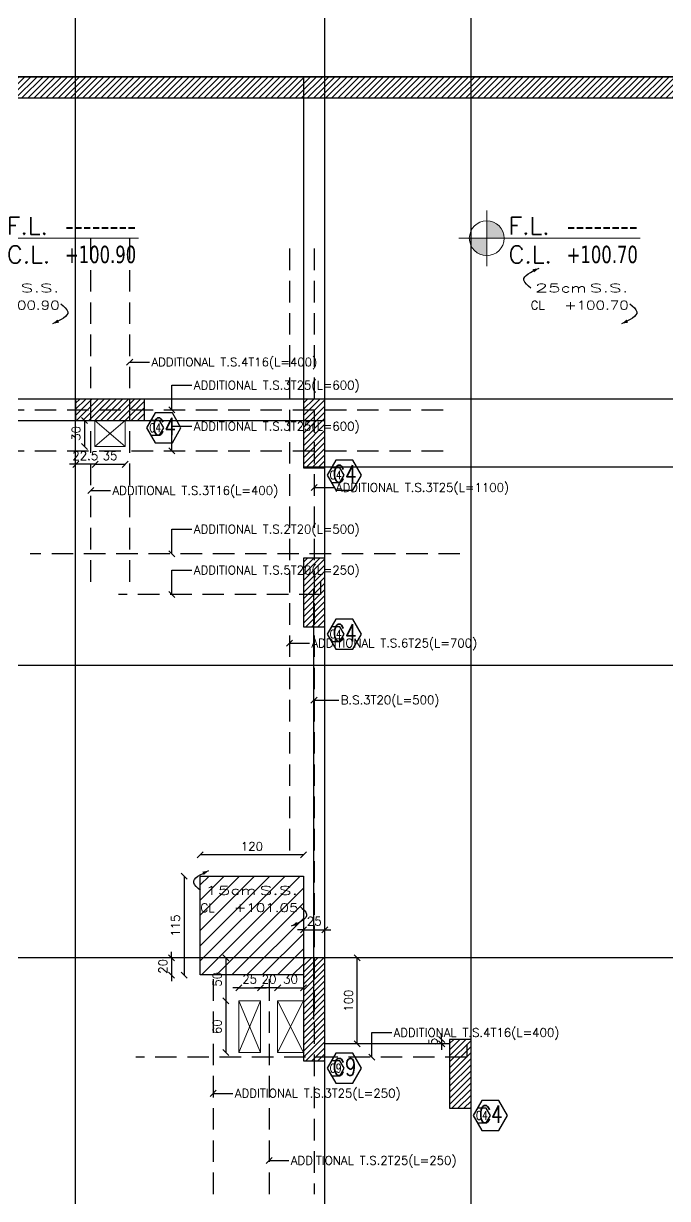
# Model space of a CAD drawing. Header units: inches. Extents: x -48 to 777, y -156 to 510.
# Drawn here: x 392.92 to 400.41, y 244.76 to 258.43 of the extents above; entities that cross this region are included whole.
import ezdxf
from ezdxf.enums import TextEntityAlignment as Align

# ---------------------------------------------------------------- set-up
doc = ezdxf.new("R2010")
doc.units = ezdxf.units.IN
doc.header["$MEASUREMENT"] = 0
doc.linetypes.add('HIDDEN', pattern=[0.375, 0.25, -0.125])
doc.linetypes.add('NUHA', pattern=[1.45, 0.75, -0.25, 0.2, -0.25])
doc.layers.get('Defpoints').update_dxf_attribs({"lineweight": 5})
for name, color, linetype, lineweight in [('A-SIGNS1', 20, 'Continuous', 15), ('A-SIGNS2', 30, 'Continuous', 15), ('str-shaft', 1, 'Continuous', 5)]:
    doc.layers.add(name, color=color, linetype=linetype, lineweight=lineweight)
for name, color, linetype in [('Str-Axes', 8, 'Continuous'), ('str-col-hatch', 8, 'Continuous'), ('str-COL-TAG-100', 1, 'Continuous'), ('str-COL-TAG-50', 7, 'Continuous'), ('str-columns', 3, 'Continuous'), ('str-slab-bottom-reinf.', 1, 'Continuous'), ('str-slab-top', 1, 'Continuous'), ('str-sunken-slabs', 5, 'Continuous'), ('str-walls', 5, 'Continuous')]:
    doc.layers.add(name, color=color, linetype=linetype)
doc.styles.add('ROMAN', font='ROMANS.SHX')
doc.styles.add('ROMAND', font='verdana.ttf')
doc.styles.add('ROMANS', font='romans__.ttf', dxfattribs={"height": 0.14})
doc.dimstyles.new('structure', dxfattribs={"dimtxt": 0.1, "dimasz": 0.07, "dimexe": 0.18, "dimexo": 1, "dimgap": 0.05, "dimtad": 1, "dimdec": 1, "dimlfac": 100, "dimrnd": 0.5, "dimdsep": 46, "dimtxsty": 'ROMAN', "dimblk1": 'OBLIQUE', "dimblk2": 'OBLIQUE', "dimsah": 1, "dimcen": 0.009, "dimse1": 1, "dimse2": 1, "dimclrd": 4, "dimclre": 9, "dimclrt": 1, "dimadec": 0, "dimazin": 0, "dimtfac": 0.066667, "dimtdec": 1, "dimtix": 1, "dimtmove": 2, "dimatfit": 3, "dimldrblk": 'OBLIQUE', "dimfxl": 0.18, "dimtolj": 1, "dimarcsym": 0})

# ---------------------------------------------------------------- blocks, each defined once
blk = doc.blocks.new('GXFHGCGFCD')
at = {"layer": 'A-SIGNS1', "linetype": 'NUHA'}
h = blk.add_hatch(color=256, dxfattribs=at)
h.paths.add_polyline_path([(90.382, 61.33), (90.382, 61.17), (90.542, 61.17, 0.414214)])
h.paths.add_polyline_path([(90.382, 61.17), (90.222, 61.17, 0.414214), (90.382, 61.01)])
at = {"layer": 'A-SIGNS1'}
for p, q in [((90.382, 60.914), (90.382, 61.426)), ((90.126, 61.17), (91.79, 61.17))]:
    blk.add_line(p, q, dxfattribs=at)
blk.add_circle((90.382, 61.17), 0.16, dxfattribs=at)
blk = doc.blocks.new('DGXFHXFGDFD')
at = {"layer": 'A-SIGNS1'}
blk.add_blockref('GXFHGCGFCD', (0, 0), dxfattribs=at)
at = {"layer": 'A-SIGNS2', "linetype": 'NUHA', "style": 'ROMANS'}
for s, p in [('F.L.', (90.583, 61.203)), ('C.L.', (90.583, 60.941))]:
    blk.add_text(s, height=0.16, dxfattribs=at).set_placement(p)
at = {"layer": 'A-SIGNS2', "style": 'ROMANS', "width": 0.910135, "flags": 4}
for tag, p, p2 in [('NIV.FINI', (91.116, 61.203), (91.79, 61.203)), ('NIV.BETON', (91.116, 60.941), (91.79, 60.941))]:
    blk.add_attdef(tag, text='', height=0.16, dxfattribs=at).set_placement(p, p2, align=Align.FIT)
blk = doc.blocks.new('tags')
at = {"layer": 'str-COL-TAG-100', "color": 2}
blk.add_lwpolyline([(0.125, -0.262), (0.325, -0.262), (0.425, -0.088), (0.325, 0.085), (0.125, 0.085), (0.025, -0.088)], close=True, dxfattribs=at)
at = {"layer": 'str-COL-TAG-50', "color": 2}
blk.add_lwpolyline([(0.075, -0.175), (0.175, -0.175), (0.225, -0.088), (0.175, -0.002), (0.075, -0.002), (0.025, -0.088)], close=True, dxfattribs=at)
at = {"layer": 'str-COL-TAG-100', "color": 1, "style": 'ROMANS', "width": 0.699426}
blk.add_attdef('NUMBER', text='', height=0.2, dxfattribs=at).set_placement((0.092, -0.174), (0.368, -0.174), align=Align.FIT)
at = {"layer": 'str-COL-TAG-50', "color": 1, "style": 'ROMANS', "width": 0.697102}
blk.add_attdef('NUMBER', text='', height=0.1, dxfattribs=at).set_placement((0.056, -0.138), (0.194, -0.138), align=Align.FIT)
blk = doc.blocks.new('_Oblique')
at = {"color": 0, "linetype": 'ByBlock', "lineweight": -2}
blk.add_line((-0.5, -0.5), (0.5, 0.5), dxfattribs=at)
blk = doc.blocks.new('*D1642')
at = {"layer": 'Defpoints', "color": 0, "transparency": 16777216}
for p in [(395.677, 247.209), (395.427, 247.058), (395.677, 247.058)]:
    blk.add_point(p, dxfattribs=at)
at = {"layer": 'str-shaft', "color": 4, "lineweight": -2, "transparency": 16777216}
for p, q in [((395.427, 247.209), (395.357, 247.209)), ((395.427, 247.209), (395.677, 247.209)), ((395.677, 247.209), (395.747, 247.209))]:
    blk.add_line(p, q, dxfattribs=at)
at = {"layer": 'str-shaft', "color": 4, "lineweight": -2, "transparency": 16777216, "xscale": 0.07, "yscale": 0.07, "zscale": 0.07}
blk.add_blockref('_Oblique', (395.427, 247.209), dxfattribs=at)
at = {"layer": 'str-shaft', "color": 4, "lineweight": -2, "transparency": 16777216, "xscale": 0.07, "yscale": 0.07, "zscale": 0.07, "rotation": 180}
blk.add_blockref('_Oblique', (395.677, 247.209), dxfattribs=at)
at = {"layer": 'str-shaft', "color": 1, "transparency": 16777216, "insert": (395.552, 247.309), "char_height": 0.1, "attachment_point": 5, "style": 'ROMAN'}
blk.add_mtext('\\A1;25', dxfattribs=at)
blk = doc.blocks.new('*D1643')
at = {"layer": 'Defpoints', "color": 0, "transparency": 16777216}
for p in [(395.677, 247.209), (395.677, 247.058), (395.877, 247.058)]:
    blk.add_point(p, dxfattribs=at)
at = {"layer": 'str-shaft', "color": 4, "lineweight": -2, "transparency": 16777216}
for p, q in [((395.677, 247.209), (395.607, 247.209)), ((395.877, 247.209), (395.677, 247.209)), ((395.877, 247.209), (395.947, 247.209))]:
    blk.add_line(p, q, dxfattribs=at)
at = {"layer": 'str-shaft', "color": 4, "lineweight": -2, "transparency": 16777216, "xscale": 0.07, "yscale": 0.07, "zscale": 0.07}
for p, rotation in [((395.677, 247.209), 359.9999999999918), ((395.877, 247.209), 179.9999999999919)]:
    blk.add_blockref('_Oblique', p, dxfattribs=dict(at, rotation=rotation))
at = {"layer": 'str-shaft', "color": 1, "transparency": 16777216, "insert": (395.777, 247.309), "char_height": 0.1, "attachment_point": 5, "style": 'ROMAN'}
blk.add_mtext('\\A1;20', dxfattribs=at)
blk = doc.blocks.new('*D1644')
at = {"layer": 'Defpoints', "color": 0, "transparency": 16777216}
for p in [(396.177, 247.209), (395.877, 247.058), (396.177, 247.058)]:
    blk.add_point(p, dxfattribs=at)
at = {"layer": 'str-shaft', "color": 4, "lineweight": -2, "transparency": 16777216}
blk.add_line((395.877, 247.209), (396.177, 247.209), dxfattribs=at)
at = {"layer": 'str-shaft', "color": 4, "lineweight": -2, "transparency": 16777216, "xscale": 0.07, "yscale": 0.07, "zscale": 0.07, "rotation": 180}
blk.add_blockref('_Oblique', (395.877, 247.209), dxfattribs=at)
at = {"layer": 'str-shaft', "color": 4, "lineweight": -2, "transparency": 16777216, "xscale": 0.07, "yscale": 0.07, "zscale": 0.07}
blk.add_blockref('_Oblique', (396.177, 247.209), dxfattribs=at)
at = {"layer": 'str-shaft', "color": 1, "transparency": 16777216, "insert": (396.027, 247.309), "char_height": 0.1, "attachment_point": 5, "style": 'ROMAN'}
blk.add_mtext('\\A1;30', dxfattribs=at)
blk = doc.blocks.new('*D1645')
at = {"layer": 'Defpoints', "color": 0, "transparency": 16777216}
for p in [(395.427, 247.058), (395.273, 246.458), (395.427, 246.458)]:
    blk.add_point(p, dxfattribs=at)
at = {"layer": 'str-shaft', "color": 4, "lineweight": -2, "transparency": 16777216}
blk.add_line((395.273, 247.058), (395.273, 246.458), dxfattribs=at)
at = {"layer": 'str-shaft', "color": 4, "lineweight": -2, "transparency": 16777216, "xscale": 0.07, "yscale": 0.07, "zscale": 0.07}
for p, rotation in [((395.273, 247.058), 90), ((395.273, 246.458), 270)]:
    blk.add_blockref('_Oblique', p, dxfattribs=dict(at, rotation=rotation))
at = {"layer": 'str-shaft', "color": 1, "transparency": 16777216, "insert": (395.173, 246.758), "char_height": 0.1, "attachment_point": 5, "rotation": 90, "style": 'ROMAN'}
blk.add_mtext('\\A1;60', dxfattribs=at)
blk = doc.blocks.new('*D1654')
at = {"layer": 'Defpoints', "color": 0, "transparency": 16777216}
for p in [(395.427, 247.558), (395.273, 247.058), (395.427, 247.058)]:
    blk.add_point(p, dxfattribs=at)
at = {"layer": 'str-shaft', "color": 4, "lineweight": -2, "transparency": 16777216}
blk.add_line((395.273, 247.558), (395.273, 247.058), dxfattribs=at)
at = {"layer": 'str-shaft', "color": 4, "lineweight": -2, "transparency": 16777216, "xscale": 0.07, "yscale": 0.07, "zscale": 0.07}
for p, rotation in [((395.273, 247.558), 90), ((395.273, 247.058), 270)]:
    blk.add_blockref('_Oblique', p, dxfattribs=dict(at, rotation=rotation))
at = {"layer": 'str-shaft', "color": 1, "transparency": 16777216, "insert": (395.173, 247.308), "char_height": 0.1, "attachment_point": 5, "rotation": 90, "style": 'ROMAN'}
blk.add_mtext('\\A1;50', dxfattribs=at)
blk = doc.blocks.new('*D1713')
at = {"layer": 'Defpoints', "color": 0, "transparency": 16777216}
for p in [(396.802, 247.558), (397.627, 247.558), (397.627, 246.559)]:
    blk.add_point(p, dxfattribs=at)
at = {"layer": 'str-sunken-slabs', "color": 4, "lineweight": -2, "transparency": 16777216}
blk.add_line((396.802, 246.559), (396.802, 247.558), dxfattribs=at)
at = {"layer": 'str-sunken-slabs', "color": 4, "lineweight": -2, "transparency": 16777216, "xscale": 0.07, "yscale": 0.07, "zscale": 0.07}
for p, rotation in [((396.802, 247.558), 90), ((396.802, 246.559), 270)]:
    blk.add_blockref('_Oblique', p, dxfattribs=dict(at, rotation=rotation))
at = {"layer": 'str-sunken-slabs', "color": 1, "transparency": 16777216, "insert": (396.702, 247.059), "char_height": 0.1, "attachment_point": 5, "rotation": 90, "style": 'ROMAN'}
blk.add_mtext('\\A1;100', dxfattribs=at)
blk = doc.blocks.new('*D1714')
at = {"layer": 'Defpoints', "color": 0, "transparency": 16777216}
for p in [(397.877, 246.609), (397.785, 246.559), (397.877, 246.559)]:
    blk.add_point(p, dxfattribs=at)
at = {"layer": 'str-sunken-slabs', "color": 4, "lineweight": -2, "transparency": 16777216}
for p, q in [((397.785, 246.609), (397.785, 246.679)), ((397.785, 246.609), (397.785, 246.559)), ((397.785, 246.559), (397.785, 246.489))]:
    blk.add_line(p, q, dxfattribs=at)
at = {"layer": 'str-sunken-slabs', "color": 4, "lineweight": -2, "transparency": 16777216, "xscale": 0.07, "yscale": 0.07, "zscale": 0.07}
for p, rotation in [((397.785, 246.609), 270), ((397.785, 246.559), 90)]:
    blk.add_blockref('_Oblique', p, dxfattribs=dict(at, rotation=rotation))
at = {"layer": 'str-sunken-slabs', "color": 1, "transparency": 16777216, "insert": (397.685, 246.584), "char_height": 0.1, "attachment_point": 5, "rotation": 90, "style": 'ROMAN'}
blk.add_mtext('\\A1;5', dxfattribs=at)
blk = doc.blocks.new('*D1987')
at = {"layer": 'Defpoints', "color": 0, "transparency": 16777216}
for p in [(393.752, 253.808), (393.631, 253.508), (393.752, 253.508)]:
    blk.add_point(p, dxfattribs=at)
at = {"layer": 'str-shaft', "color": 4, "lineweight": -2, "transparency": 16777216}
blk.add_line((393.631, 253.808), (393.631, 253.508), dxfattribs=at)
at = {"layer": 'str-shaft', "color": 4, "lineweight": -2, "transparency": 16777216, "xscale": 0.07, "yscale": 0.07, "zscale": 0.07}
for p, rotation in [((393.631, 253.808), 90), ((393.631, 253.508), 270)]:
    blk.add_blockref('_Oblique', p, dxfattribs=dict(at, rotation=rotation))
at = {"layer": 'str-shaft', "color": 1, "transparency": 16777216, "insert": (393.531, 253.658), "char_height": 0.1, "attachment_point": 5, "rotation": 90, "style": 'ROMAN'}
blk.add_mtext('\\A1;30', dxfattribs=at)
blk = doc.blocks.new('*D1988')
at = {"layer": 'Defpoints', "color": 0, "transparency": 16777216}
for p in [(393.752, 253.508), (394.102, 253.508), (394.102, 253.299)]:
    blk.add_point(p, dxfattribs=at)
at = {"layer": 'str-shaft', "color": 4, "lineweight": -2, "transparency": 16777216}
blk.add_line((393.752, 253.299), (394.102, 253.299), dxfattribs=at)
at = {"layer": 'str-shaft', "color": 4, "lineweight": -2, "transparency": 16777216, "xscale": 0.07, "yscale": 0.07, "zscale": 0.07, "rotation": 180}
blk.add_blockref('_Oblique', (393.752, 253.299), dxfattribs=at)
at = {"layer": 'str-shaft', "color": 4, "lineweight": -2, "transparency": 16777216, "xscale": 0.07, "yscale": 0.07, "zscale": 0.07}
blk.add_blockref('_Oblique', (394.102, 253.299), dxfattribs=at)
at = {"layer": 'str-shaft', "color": 1, "transparency": 16777216, "insert": (393.927, 253.399), "char_height": 0.1, "attachment_point": 5, "style": 'ROMAN'}
blk.add_mtext('\\A1;35', dxfattribs=at)
blk = doc.blocks.new('*D1989')
at = {"layer": 'Defpoints', "color": 0, "transparency": 16777216}
for p in [(393.527, 253.508), (393.752, 253.508), (393.527, 253.299)]:
    blk.add_point(p, dxfattribs=at)
at = {"layer": 'str-shaft', "color": 4, "lineweight": -2, "transparency": 16777216}
for p, q in [((393.527, 253.299), (393.457, 253.299)), ((393.752, 253.299), (393.527, 253.299)), ((393.752, 253.299), (393.822, 253.299))]:
    blk.add_line(p, q, dxfattribs=at)
at = {"layer": 'str-shaft', "color": 4, "lineweight": -2, "transparency": 16777216, "xscale": 0.07, "yscale": 0.07, "zscale": 0.07}
for p, rotation in [((393.527, 253.299), 359.9999999999928), ((393.752, 253.299), 179.9999999999928)]:
    blk.add_blockref('_Oblique', p, dxfattribs=dict(at, rotation=rotation))
at = {"layer": 'str-shaft', "color": 1, "transparency": 16777216, "insert": (393.639, 253.399), "char_height": 0.1, "attachment_point": 5, "style": 'ROMAN'}
blk.add_mtext('\\A1;22.5', dxfattribs=at)
blk = doc.blocks.new('*D2056')
at = {"layer": 'Defpoints', "color": 0, "transparency": 16777216}
for p in [(394.977, 248.755), (394.977, 248.508), (396.177, 248.508)]:
    blk.add_point(p, dxfattribs=at)
at = {"layer": 'str-sunken-slabs', "color": 4, "lineweight": -2, "transparency": 16777216}
blk.add_line((396.177, 248.755), (394.977, 248.755), dxfattribs=at)
at = {"layer": 'str-sunken-slabs', "color": 4, "lineweight": -2, "transparency": 16777216, "xscale": 0.07, "yscale": 0.07, "zscale": 0.07, "rotation": 180}
blk.add_blockref('_Oblique', (394.977, 248.755), dxfattribs=at)
at = {"layer": 'str-sunken-slabs', "color": 4, "lineweight": -2, "transparency": 16777216, "xscale": 0.07, "yscale": 0.07, "zscale": 0.07}
blk.add_blockref('_Oblique', (396.177, 248.755), dxfattribs=at)
at = {"layer": 'str-sunken-slabs', "color": 1, "transparency": 16777216, "insert": (395.577, 248.855), "char_height": 0.1, "attachment_point": 5, "style": 'ROMAN'}
blk.add_mtext('\\A1;120', dxfattribs=at)
blk = doc.blocks.new('*D2057')
at = {"layer": 'Defpoints', "color": 0, "transparency": 16777216}
for p in [(394.977, 248.508), (394.788, 247.358), (394.977, 247.358)]:
    blk.add_point(p, dxfattribs=at)
at = {"layer": 'str-sunken-slabs', "color": 4, "lineweight": -2, "transparency": 16777216}
blk.add_line((394.788, 248.508), (394.788, 247.358), dxfattribs=at)
at = {"layer": 'str-sunken-slabs', "color": 4, "lineweight": -2, "transparency": 16777216, "xscale": 0.07, "yscale": 0.07, "zscale": 0.07}
for p, rotation in [((394.788, 248.508), 90), ((394.788, 247.358), 270)]:
    blk.add_blockref('_Oblique', p, dxfattribs=dict(at, rotation=rotation))
at = {"layer": 'str-sunken-slabs', "color": 1, "transparency": 16777216, "insert": (394.688, 247.933), "char_height": 0.1, "attachment_point": 5, "rotation": 90, "style": 'ROMAN'}
blk.add_mtext('\\A1;115', dxfattribs=at)
blk = doc.blocks.new('*D2058')
at = {"layer": 'Defpoints', "color": 0, "transparency": 16777216}
for p in [(394.977, 247.558), (394.642, 247.358), (394.977, 247.358)]:
    blk.add_point(p, dxfattribs=at)
at = {"layer": 'str-sunken-slabs', "color": 4, "lineweight": -2, "transparency": 16777216}
for p, q in [((394.642, 247.558), (394.642, 247.628)), ((394.642, 247.558), (394.642, 247.358)), ((394.642, 247.358), (394.642, 247.288))]:
    blk.add_line(p, q, dxfattribs=at)
at = {"layer": 'str-sunken-slabs', "color": 4, "lineweight": -2, "transparency": 16777216, "xscale": 0.07, "yscale": 0.07, "zscale": 0.07}
for p, rotation in [((394.642, 247.558), 270), ((394.642, 247.358), 90)]:
    blk.add_blockref('_Oblique', p, dxfattribs=dict(at, rotation=rotation))
at = {"layer": 'str-sunken-slabs', "color": 1, "transparency": 16777216, "insert": (394.542, 247.458), "char_height": 0.1, "attachment_point": 5, "rotation": 90, "style": 'ROMAN'}
blk.add_mtext('\\A1;20', dxfattribs=at)
blk = doc.blocks.new('*D2059')
at = {"layer": 'Defpoints', "color": 0, "transparency": 16777216}
for p in [(396.177, 247.884), (396.427, 247.884), (396.427, 247.884)]:
    blk.add_point(p, dxfattribs=at)
at = {"layer": 'str-sunken-slabs', "color": 4, "lineweight": -2, "transparency": 16777216}
for p, q in [((396.177, 247.884), (396.107, 247.884)), ((396.177, 247.884), (396.427, 247.884)), ((396.427, 247.884), (396.497, 247.884))]:
    blk.add_line(p, q, dxfattribs=at)
at = {"layer": 'str-sunken-slabs', "color": 4, "lineweight": -2, "transparency": 16777216, "xscale": 0.07, "yscale": 0.07, "zscale": 0.07}
blk.add_blockref('_Oblique', (396.177, 247.884), dxfattribs=at)
at = {"layer": 'str-sunken-slabs', "color": 4, "lineweight": -2, "transparency": 16777216, "xscale": 0.07, "yscale": 0.07, "zscale": 0.07, "rotation": 180}
blk.add_blockref('_Oblique', (396.427, 247.884), dxfattribs=at)
at = {"layer": 'str-sunken-slabs', "color": 1, "transparency": 16777216, "insert": (396.302, 247.984), "char_height": 0.1, "attachment_point": 5, "style": 'ROMAN'}
blk.add_mtext('\\A1;25', dxfattribs=at)
blk = doc.blocks.new('DALLE-P')
at = {"color": 5}
for points in [[(-4.66, 3.29, 0, 0.4, 0), (-5.35, 2.97, 0.4, 0.4, 0)], [(4.91, -3.19, 0, 0.4, 0), (5.6, -2.87, 0.4, 0.4, 0)]]:
    blk.add_lwpolyline(points, format="xyseb", dxfattribs=at)
for points in [[(-5.65, 0.97), (-6.44, 1.88), (-4.66, 3.29)], [(5.9, -0.87), (6.69, -1.78), (4.91, -3.19)]]:
    blk.add_spline(points, degree=3, dxfattribs=at)
at = {"color": 1, "style": 'ROMANS', "width": 1.302339}
blk.add_text('cm', height=1, dxfattribs=at).set_placement((-2.15, 0.47), (0.85, 0.47), align=Align.FIT)
at = {"color": 1, "style": 'ROMANS'}
blk.add_text('CL', height=1, dxfattribs=at).set_placement((-5.65, -1.53))
for tag, width, p, p2 in [('SLABTHICKNESS', 1.557299, (-5.15, 0.47), (-2.15, 0.47)), ('SLABTYPE', 1.86013, (1.2, 0.47), (5.7, 0.47)), ('CONCRETELEVEL', 1.620528, (-1.75, -1.53), (5.75, -1.53))]:
    blk.add_attdef(tag, text='', height=1, dxfattribs=dict(at, width=width)).set_placement(p, p2, align=Align.FIT)

msp = doc.modelspace()

# ---------------------------------------------------------------- hatches: boundary and pattern name
at = {"layer": 'str-col-hatch'}
h = msp.add_hatch(dxfattribs=at)
h.set_pattern_fill('ANSI31', color=256, scale=0.4)
h.set_pattern_definition([(45, (-302.05302, 203.0992), (-0.035355339, 0.035355339), [])])
h.paths.add_polyline_path([(393.52678, 254.05845), (393.52678, 253.80845), (394.32678, 253.80845), (394.32678, 254.05845)])
h = msp.add_hatch(dxfattribs=at)
h.set_pattern_fill('ANSI31', color=256, scale=0.4)
h.set_pattern_definition([(45, (-299.95301, 202.549063), (-0.035355339, 0.035355339), [])])
h.paths.add_polyline_path([(396.17679, 254.05831), (396.17679, 253.25831), (396.42679, 253.25831), (396.42679, 254.05831)])
h = msp.add_hatch(dxfattribs=at)
h.set_pattern_fill('ANSI31', color=256, scale=0.4)
h.set_pattern_definition([(45, (-299.953, 200.699306), (-0.035355339, 0.035355339), [])])
h.paths.add_polyline_path([(396.1768, 252.20855), (396.1768, 251.40855), (396.4268, 251.40855), (396.4268, 252.20855)])
h = msp.add_hatch(dxfattribs=at)
h.set_pattern_fill('ANSI31', color=256, scale=0.4)
h.set_pattern_definition([(45, (-299.953017, 195.6492), (-0.035355339, 0.035355339), [])])
h.paths.add_polyline_path([(396.17678, 247.55845), (396.17678, 246.35845), (396.42678, 246.35845), (396.42678, 247.55845)])
h = msp.add_hatch(dxfattribs=at)
h.set_pattern_fill('ANSI31', color=256, scale=0.4)
h.set_pattern_definition([(45, (-298.25302, 195.099365), (-0.035355339, 0.035355339), [])])
h.paths.add_polyline_path([(397.87678, 246.60861), (397.87678, 245.80861), (398.12678, 245.80861), (398.12678, 246.60861)])
at = {"layer": 'str-sunken-slabs'}
h = msp.add_hatch(dxfattribs=at)
h.set_pattern_fill('ANSI31', color=8)
h.set_pattern_definition([(45, (55, 1e-08), (-0.088388348, 0.088388348), [])])
h.paths.add_polyline_path([(394.97677, 248.50845), (396.17678, 248.50845), (396.17678, 247.35845), (394.97677, 247.35845)])
at = {"layer": 'str-walls'}
h = msp.add_hatch(dxfattribs=at)
h.set_pattern_fill('ANSI31', color=8, scale=0.4)
h.paths.add_polyline_path([(374.9261, 257.55828), (374.87452, 257.80831), (400.87678, 257.80831), (400.87678, 257.55831), (397.42686, 257.55831), (397.4268, 257.55831), (380.72678, 257.55831), (380.72678, 257.55835)])

# ---------------------------------------------------------------- linework, layer by layer
at = {"layer": 'Str-Axes', "ltscale": 0.1}
for p, q in [((393.52678, 221.25688), (393.52678, 260.35831)), ((396.42678, 221.25688), (396.42678, 260.35831)), ((398.12678, 221.25688), (398.12678, 260.35831)), ((402.62657, 254.05831), (374.32678, 254.05831)), ((402.62657, 250.95845), (374.32678, 250.95845)), ((402.62657, 247.55845), (374.32678, 247.55845))]:
    msp.add_line(p, q, dxfattribs=at)
at = {"layer": 'str-columns'}
for points in [[(394.32678, 253.80845), (394.32678, 254.05845), (393.52678, 254.05845), (393.52678, 253.80845)], [(396.17679, 253.25831), (396.42679, 253.25831), (396.42679, 254.05831), (396.17679, 254.05831)], [(396.1768, 251.40855), (396.4268, 251.40855), (396.4268, 252.20855), (396.1768, 252.20855)], [(396.17678, 246.35845), (396.42678, 246.35845), (396.42678, 247.55845), (396.17678, 247.55845)], [(397.87678, 245.80861), (398.12678, 245.80861), (398.12678, 246.60861), (397.87678, 246.60861)]]:
    msp.add_lwpolyline(points, close=True, dxfattribs=at)
at = {"layer": 'str-shaft'}
for p, q in [((393.75178, 253.80831), (394.10178, 253.50831)), ((393.75178, 253.50831), (394.10178, 253.80831)), ((395.67678, 247.05844), (395.42678, 246.45845)), ((395.67678, 246.45845), (395.42678, 247.05844)), ((395.87678, 246.45845), (396.17678, 247.05844)), ((396.17678, 246.45845), (395.87678, 247.05844))]:
    msp.add_line(p, q, dxfattribs=at)
for points in [[(393.75178, 253.80831), (394.10178, 253.80831), (394.10178, 253.50831), (393.75178, 253.50831)], [(395.42678, 246.45845), (395.67678, 246.45845), (395.67678, 247.05844), (395.42678, 247.05844)], [(395.87678, 246.45845), (396.17678, 246.45845), (396.17678, 247.05844), (395.87678, 247.05844)]]:
    msp.add_lwpolyline(points, close=True, dxfattribs=at)
at = {"layer": 'str-slab-bottom-reinf.'}
msp.add_line((396.29963, 246.84115), (396.29963, 251.84183), dxfattribs=at)
at = {"layer": 'str-slab-top', "linetype": 'HIDDEN'}
for p, q in [((393.70231, 251.93331), (393.70231, 255.93331)), ((394.15521, 251.93331), (394.15521, 255.93331)), ((391.92678, 253.93345), (397.92678, 253.93345)), ((391.92678, 253.45619), (397.92678, 253.45619)), ((397.99828, 252.25855), (392.99828, 252.25855)), ((395.12613, 247.30937), (395.12613, 244.80937)), ((395.77678, 247.30937), (395.77678, 244.80937))]:
    msp.add_line(p, q, dxfattribs=at)
for points in [[(396.01639, 255.80845), (396.01639, 248.80845)], [(396.3018, 255.80845), (396.3018, 244.80845)], [(396.37678, 251.9331), (396.37678, 251.7831), (394.02678, 251.7831)], [(398.07678, 246.55286), (398.07678, 246.40286), (394.22678, 246.40286)]]:
    msp.add_lwpolyline(points, dxfattribs=at)
at = {"layer": 'str-sunken-slabs'}
for points in [[(397.87678, 246.60861), (397.87678, 246.55861), (396.42678, 246.55861), (396.4268, 254.05845), (390.22678, 254.05845), (390.22678, 257.80831), (380.47678, 257.80848), (374.67027, 257.80848)], [(396.4268, 253.80845), (396.4268, 253.80845), (396.42683, 253.80845)], [(398.12678, 240.35688), (398.12678, 246.60861), (397.87678, 246.60861)]]:
    msp.add_lwpolyline(points, dxfattribs=at)
for points in [[(389.97678, 253.80842), (396.42681, 253.80842), (396.42681, 257.80831), (389.97678, 257.80831)], [(396.1768, 253.26855), (401.07675, 253.26855), (401.07675, 257.80831), (396.1768, 257.80827), (396.17683, 253.80845), (396.17683, 253.80845)], [(394.97677, 248.50845), (396.17678, 248.50845), (396.17678, 247.35845), (394.97677, 247.35845)]]:
    msp.add_lwpolyline(points, close=True, dxfattribs=at)
at = {"layer": 'str-walls'}
msp.add_lwpolyline([(374.9261, 257.55828), (374.87452, 257.80831), (400.87678, 257.80831), (400.87678, 257.55831), (397.42686, 257.55831), (397.4268, 257.55831), (380.72678, 257.55831), (380.72678, 257.55835)], close=True, dxfattribs=at)

# ---------------------------------------------------------------- block references
at = {"layer": 'A-SIGNS1'}
ref = msp.add_blockref('DGXFHXFGDFD', (277.94075, 178.41429), dxfattribs=dict(at, xscale=1.267200000000003, yscale=1.267200000000003, zscale=1.267200000000003))
ref.add_attrib('NIV.FINI', '--------', dxfattribs={"layer": 'A-SIGNS2', "height": 0.202752, "style": 'ROMAND', "width": 0.817278}).set_placement((393.40277, 255.9709), (394.23074, 255.9709), align=Align.FIT)
ref.add_attrib('NIV.BETON', '+100.90', dxfattribs={"layer": 'A-SIGNS2', "height": 0.202752, "style": 'ROMAND', "width": 0.680836}).set_placement((393.40277, 255.63913), (394.23074, 255.63913), align=Align.FIT)
ref = msp.add_blockref('DGXFHXFGDFD', (283.77747, 178.41429), dxfattribs=dict(at, xscale=1.267200000000003, yscale=1.267200000000003, zscale=1.267200000000003))
ref.add_attrib('NIV.FINI', '--------', dxfattribs={"layer": 'A-SIGNS2', "height": 0.202752, "style": 'ROMAND', "width": 0.817278}).set_placement((399.23949, 255.9709), (400.06746, 255.9709), align=Align.FIT)
ref.add_attrib('NIV.BETON', '+100.70', dxfattribs={"layer": 'A-SIGNS2', "height": 0.202752, "style": 'ROMAND', "width": 0.680836}).set_placement((399.23949, 255.63913), (400.06746, 255.63913), align=Align.FIT)
at = {"layer": 'str-columns'}
ref = msp.add_blockref('tags', (394.32678, 253.81229), dxfattribs=at)
ref.add_attrib('NUMBER', 'C4', dxfattribs={"layer": 'str-COL-TAG-50', "color": 1, "height": 0.1, "style": 'ROMANS', "width": 0.63631}).set_placement((394.38297, 253.67479), (394.52056, 253.67479), align=Align.FIT)
ref.add_attrib('NUMBER', 'C4', dxfattribs={"layer": 'str-COL-TAG-100', "color": 1, "height": 0.2, "style": 'ROMANS', "width": 0.638431}).set_placement((394.41862, 253.63824), (394.69471, 253.63824), align=Align.FIT)
ref = msp.add_blockref('tags', (396.42679, 253.26215), dxfattribs=at)
ref.add_attrib('NUMBER', 'C4', dxfattribs={"layer": 'str-COL-TAG-50', "color": 1, "height": 0.1, "style": 'ROMANS', "width": 0.63631}).set_placement((396.48298, 253.12465), (396.62057, 253.12465), align=Align.FIT)
ref.add_attrib('NUMBER', 'C4', dxfattribs={"layer": 'str-COL-TAG-100', "color": 1, "height": 0.2, "style": 'ROMANS', "width": 0.638431}).set_placement((396.51863, 253.0881), (396.79472, 253.0881), align=Align.FIT)
ref = msp.add_blockref('tags', (396.4268, 251.4124), dxfattribs=at)
ref.add_attrib('NUMBER', 'C4', dxfattribs={"layer": 'str-COL-TAG-50', "color": 1, "height": 0.1, "style": 'ROMANS', "width": 0.63631}).set_placement((396.48299, 251.2749), (396.62058, 251.2749), align=Align.FIT)
ref.add_attrib('NUMBER', 'C4', dxfattribs={"layer": 'str-COL-TAG-100', "color": 1, "height": 0.2, "style": 'ROMANS', "width": 0.638431}).set_placement((396.51864, 251.23834), (396.79473, 251.23834), align=Align.FIT)
ref = msp.add_blockref('tags', (396.42678, 246.36229), dxfattribs=at)
ref.add_attrib('NUMBER', 'C9', dxfattribs={"layer": 'str-COL-TAG-50', "color": 1, "height": 0.1, "style": 'ROMANS', "width": 0.63631}).set_placement((396.48297, 246.22479), (396.62056, 246.22479), align=Align.FIT)
ref.add_attrib('NUMBER', 'C9', dxfattribs={"layer": 'str-COL-TAG-100', "color": 1, "height": 0.2, "style": 'ROMANS', "width": 0.638431}).set_placement((396.51862, 246.18824), (396.79471, 246.18824), align=Align.FIT)
ref = msp.add_blockref('tags', (398.12678, 245.81246), dxfattribs=at)
ref.add_attrib('NUMBER', 'C4', dxfattribs={"layer": 'str-COL-TAG-50', "color": 1, "height": 0.1, "style": 'ROMANS', "width": 0.63631}).set_placement((398.18297, 245.67496), (398.32056, 245.67496), align=Align.FIT)
ref.add_attrib('NUMBER', 'C4', dxfattribs={"layer": 'str-COL-TAG-100', "color": 1, "height": 0.2, "style": 'ROMANS', "width": 0.638431}).set_placement((398.21862, 245.6384), (398.49471, 245.6384), align=Align.FIT)
at = {"layer": 'str-sunken-slabs'}
ref = msp.add_blockref('DALLE-P', (392.76529, 255.25271), dxfattribs=dict(at, xscale=0.09999999999990905, yscale=0.09999999999990905, zscale=0.09999999999990905))
ref.add_attrib('CONCRETELEVEL', '+100.90', dxfattribs={"layer": '0', "color": 1, "height": 0.1, "style": 'ROMANS', "width": 1.144246}).set_placement((392.59069, 255.09997), (393.34069, 255.09997), align=Align.FIT)
ref.add_attrib('SLABTHICKNESS', '25', dxfattribs={"layer": '0', "color": 1, "height": 0.1, "style": 'ROMANS', "width": 1.557299}).set_placement((392.25061, 255.29997), (392.55061, 255.29997), align=Align.FIT)
ref.add_attrib('SLABTYPE', 'S.S.', dxfattribs={"layer": '0', "color": 1, "height": 0.1, "style": 'ROMANS', "width": 1.545352}).set_placement((392.8857, 255.29997), (393.3357, 255.29997), align=Align.FIT)
ref = msp.add_blockref('DALLE-P', (399.38607, 255.25271), dxfattribs=dict(at, xscale=0.09999999999990905, yscale=0.09999999999990905, zscale=0.09999999999990905))
ref.add_attrib('CONCRETELEVEL', '+100.70', dxfattribs={"layer": '0', "color": 1, "height": 0.1, "style": 'ROMANS', "width": 1.144246}).set_placement((399.21147, 255.09997), (399.96147, 255.09997), align=Align.FIT)
ref.add_attrib('SLABTHICKNESS', '25', dxfattribs={"layer": '0', "color": 1, "height": 0.1, "style": 'ROMANS', "width": 1.557299}).set_placement((398.87139, 255.29997), (399.17139, 255.29997), align=Align.FIT)
ref.add_attrib('SLABTYPE', 'S.S.', dxfattribs={"layer": '0', "color": 1, "height": 0.1, "style": 'ROMANS', "width": 1.545352}).set_placement((399.50647, 255.29997), (399.95647, 255.29997), align=Align.FIT)
ref = msp.add_blockref('DALLE-P', (395.54408, 248.24425), dxfattribs=dict(at, xscale=0.09999999999990905, yscale=0.09999999999990905, zscale=0.09999999999990905))
ref.add_attrib('CONCRETELEVEL', '+101.05', dxfattribs={"layer": '0', "color": 1, "height": 0.1, "style": 'ROMANS', "width": 1.144246}).set_placement((395.36947, 248.09151), (396.11947, 248.09151), align=Align.FIT)
ref.add_attrib('SLABTHICKNESS', '15', dxfattribs={"layer": '0', "color": 1, "height": 0.1, "style": 'ROMANS', "width": 1.557299}).set_placement((395.0294, 248.29151), (395.3294, 248.29151), align=Align.FIT)
ref.add_attrib('SLABTYPE', 'S.S.', dxfattribs={"layer": '0', "color": 1, "height": 0.1, "style": 'ROMANS', "width": 1.545352}).set_placement((395.66448, 248.29151), (396.11448, 248.29151), align=Align.FIT)

# ---------------------------------------------------------------- texts
at = {"layer": 'str-slab-bottom-reinf.', "style": 'ROMAN'}
msp.add_text('B.S.3T20(L=500)', height=0.1, dxfattribs=at).set_placement((396.61086, 250.50791))
at = {"layer": 'str-slab-top', "style": 'ROMAN'}
for s, p in [('ADDITIONAL T.S.4T16(L=400)', (394.40859, 254.43929)), ('ADDITIONAL T.S.3T25(L=600)', (394.9024, 254.16925)), ('ADDITIONAL T.S.3T25(L=600)', (394.9024, 253.69199)), ('ADDITIONAL T.S.3T16(L=400)', (393.9557, 252.94429)), ('ADDITIONAL T.S.3T25(L=1100)', (396.55518, 252.97985)), ('ADDITIONAL T.S.2T20(L=500)', (394.9024, 252.49435)), ('ADDITIONAL T.S.5T20(L=250)', (394.9024, 252.0189)), ('ADDITIONAL T.S.6T25(L=700)', (396.26977, 251.17002)), ('ADDITIONAL T.S.4T16(L=400)', (397.22643, 246.63865)), ('ADDITIONAL T.S.3T25(L=250)', (395.37951, 245.93268)), ('ADDITIONAL T.S.2T25(L=250)', (396.03017, 245.15134))]:
    msp.add_text(s, height=0.1, dxfattribs=at).set_placement(p)

# ---------------------------------------------------------------- dimensions: what is measured, and where the dimension line sits
at = {"layer": 'str-shaft'}
for p1, p2, distance, picture, middle in [((393.75178, 253.80831), (393.75178, 253.50831), -0.12104, '*D1987', (393.53074, 253.65831)), ((393.75178, 253.50831), (393.52678, 253.50831), 0.20952, '*D1989', (393.63928, 253.39879)), ((393.75178, 253.50831), (394.10178, 253.50831), -0.20952, '*D1988', (393.92678, 253.39879)), ((395.42678, 247.55845), (395.42678, 247.05844), -0.15386, '*D1654', (395.17292, 247.30845)), ((395.42678, 247.05844), (395.67678, 247.05844), 0.15092, '*D1642', (395.55178, 247.30937)), ((395.87678, 247.05844), (395.67679, 247.05844), -0.15093, '*D1643', (395.77678, 247.30937)), ((395.87678, 247.05844), (396.17678, 247.05844), 0.15093, '*D1644', (396.02678, 247.30937)), ((395.42678, 247.05844), (395.42678, 246.45845), -0.15386, '*D1645', (395.17292, 246.75845))]:
    dim = msp.add_aligned_dim(p1=p1, p2=p2, distance=distance, dimstyle='structure', override={"dimfxl": 0.04}, dxfattribs=at)
    dim.commit()
    dim.dimension.update_dxf_attribs({"geometry": picture, "text_midpoint": middle})
at = {"layer": 'str-sunken-slabs'}
for p1, p2, distance, picture, middle in [((396.17678, 248.50845), (394.97677, 248.50845), -0.24666, '*D2056', (395.57678, 248.85511)), ((394.97677, 248.50845), (394.97677, 247.35845), -0.18926, '*D2057', (394.68751, 247.93345)), ((396.17678, 247.88427), (396.42678, 247.88427), 0, '*D2059', (396.30178, 247.98427)), ((394.97677, 247.55845), (394.97677, 247.35845), -0.33519, '*D2058', (394.54158, 247.45845)), ((397.62707, 246.55861), (397.62707, 247.55845), 0.82552, '*D1713', (396.70155, 247.05853)), ((397.87678, 246.60861), (397.87678, 246.55861), -0.09193, '*D1714', (397.68485, 246.58361))]:
    dim = msp.add_aligned_dim(p1=p1, p2=p2, distance=distance, dimstyle='structure', override={"dimfxl": 0.04}, dxfattribs=at)
    dim.commit()
    dim.dimension.update_dxf_attribs({"geometry": picture, "text_midpoint": middle})

# ---------------------------------------------------------------- leaders
at = {"layer": 'str-slab-bottom-reinf.'}
msp.add_leader([(396.29963, 250.55703), (396.58841, 250.55703)], dimstyle='structure', override={"dimgap": 0.05, "dimtad": 0}, dxfattribs=at)
at = {"layer": 'str-slab-top'}
for points, override in [([(394.15521, 254.48842), (394.38613, 254.48842)], {"dimgap": 0.05, "dimtad": 0}), ([(394.64702, 253.93345), (394.64702, 254.21837), (394.87995, 254.21837)], {"dimgap": 0.05, "dimtad": 0, "dimfxl": 0.04, "dimfxlon": 1}), ([(394.64702, 253.45619), (394.64702, 253.74112), (394.87995, 253.74112)], {"dimgap": 0.05, "dimtad": 0, "dimfxl": 0.04, "dimfxlon": 1}), ([(393.70231, 252.99342), (393.93324, 252.99342)], {"dimgap": 0.05, "dimtad": 0}), ([(396.3018, 253.02898), (396.53273, 253.02898)], {"dimgap": 0.05, "dimtad": 0}), ([(394.64702, 252.25855), (394.64702, 252.54348), (394.87995, 252.54348)], {"dimgap": 0.05, "dimtad": 0, "dimfxl": 0.04, "dimfxlon": 1}), ([(394.64702, 251.7831), (394.64702, 252.06802), (394.87995, 252.06802)], {"dimgap": 0.05, "dimtad": 0, "dimfxl": 0.04, "dimfxlon": 1}), ([(396.01639, 251.21915), (396.24732, 251.21915)], {"dimgap": 0.05, "dimtad": 0}), ([(396.97104, 246.40286), (396.97104, 246.68778), (397.20397, 246.68778)], {"dimgap": 0.05, "dimtad": 0, "dimfxl": 0.04, "dimfxlon": 1}), ([(395.12613, 245.98181), (395.35705, 245.98181)], {"dimgap": 0.05, "dimtad": 0}), ([(395.77678, 245.20046), (396.00771, 245.20046)], {"dimgap": 0.05, "dimtad": 0})]:
    msp.add_leader(points, dimstyle='structure', override=override, dxfattribs=at)

doc.saveas('drawing.dxf')
